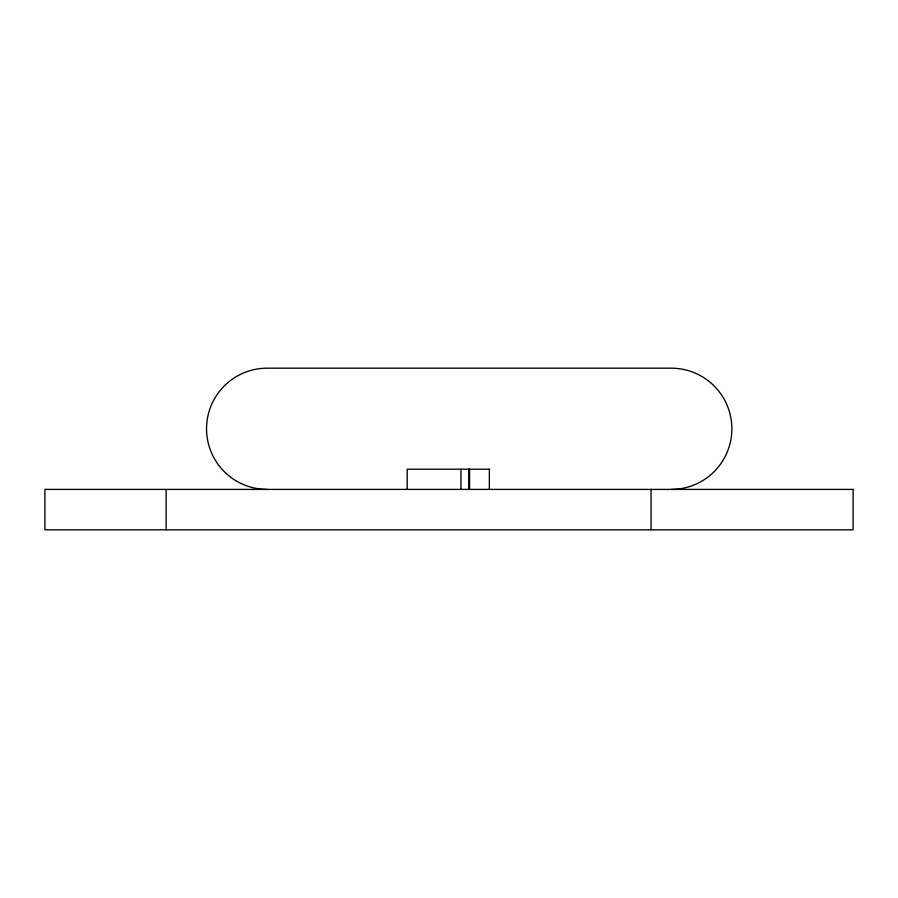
<?xml version="1.0" encoding="UTF-8"?>
<svg xmlns="http://www.w3.org/2000/svg" width="898" height="898" viewBox="0 0 898 898"><rect width="100%" height="100%" fill="white"/><g stroke="black" fill="none" stroke-linecap="round" stroke-linejoin="round"><path stroke-width="1.35" d="M489.691 469.205L407.209 469.205L407.209 489.41M651.05 489.41L651.05 529.82M489.354 469.205L489.354 489.41M469.575 469.205L469.575 489.41M468.801 469.205L468.801 489.41M460.977 469.205L460.977 489.41M166.13 489.41L166.13 529.82M267.155 489.41A60.615 60.615 0 0 1 206.54 428.795A60.615 60.615 0 0 1 267.155 368.18L671.255 368.18A60.615 60.615 0 0 1 731.87 428.795A60.615 60.615 0 0 1 671.255 489.41M853.1 489.41L44.9 489.41L44.9 529.82L853.1 529.82L853.1 489.41"/></g></svg>
